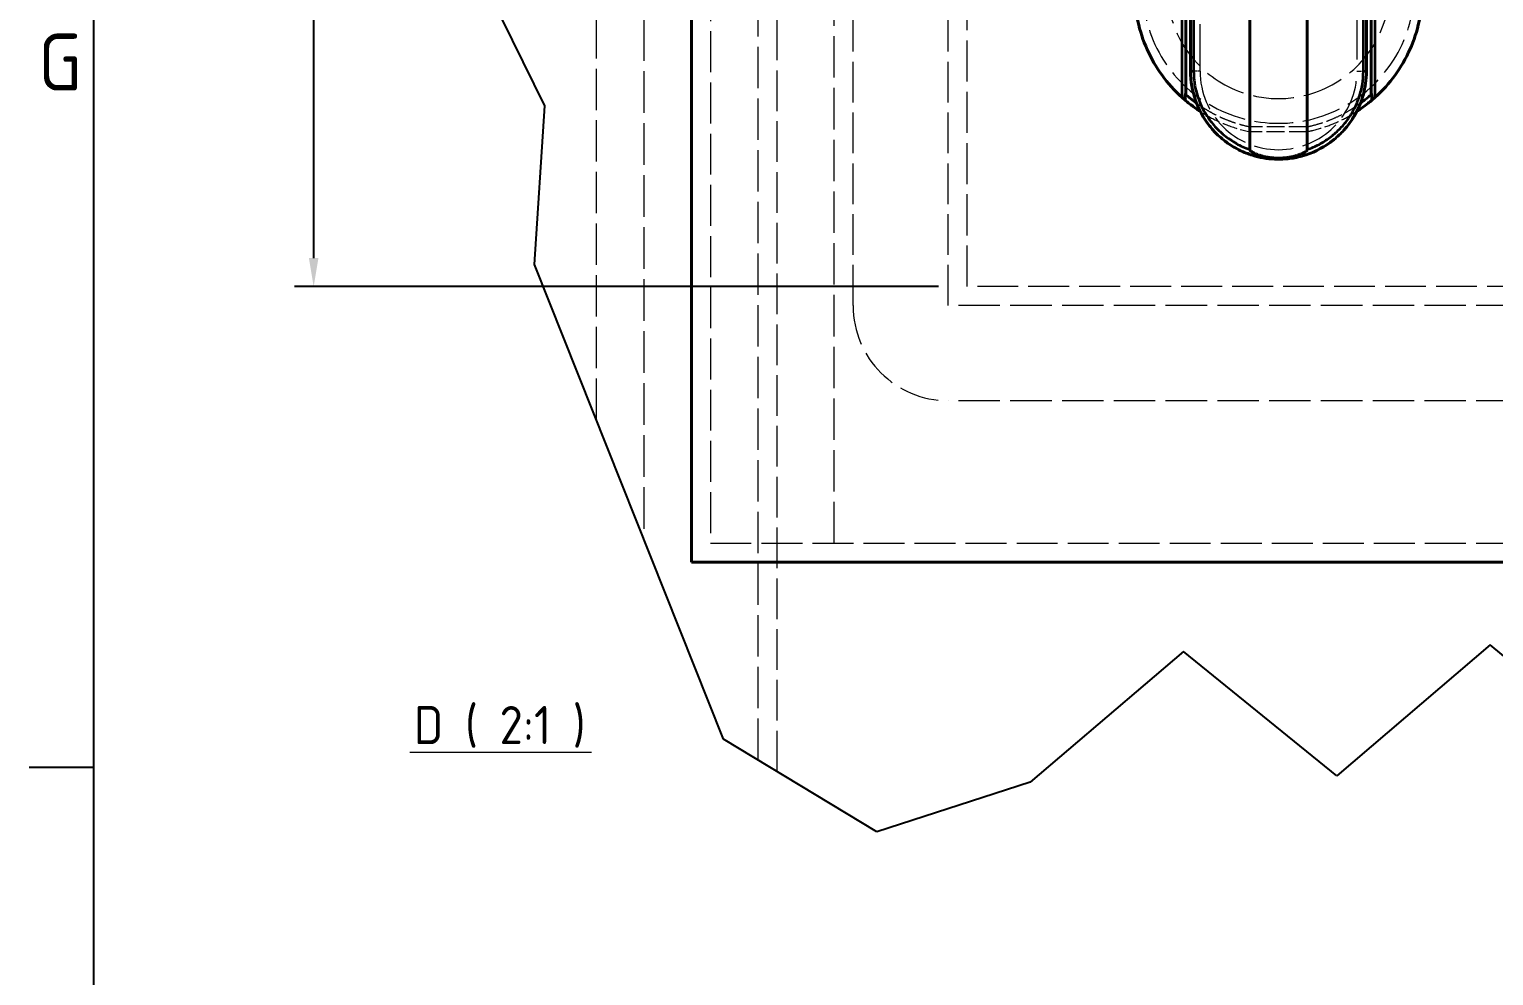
# Model space of a CAD drawing. Header units: millimetres. Extents: x 0 to 2523, y 0 to 1782.
# Drawn here: x 49.8 to 280.9, y 1303.6 to 1453 of the extents above; entities that cross this region are included whole.
import ezdxf

# ---------------------------------------------------------------- set-up
doc = ezdxf.new("R2010")
doc.units = ezdxf.units.MM
doc.header["$LTSCALE"] = 3
doc.linetypes.add('DASHED', pattern=[0.2067, 0.1654, -0.0413])
doc.layers.get('0').update_dxf_attribs({"color": 3, "lineweight": 25})
for name, color, linetype, lineweight in [('가려진 것(ISO)', 2, 'DASHED', 18), ('가려진 좁은 것(ISO)', 2, 'DASHED', 18), ('가시적인 것(ISO)', 3, 'Continuous', 40), ('가시적인 좁은 것(ISO)', 3, 'Continuous', 35), ('경계(ISO)', 7, 'Continuous', 25), ('기호(ISO)', 5, 'Continuous', 25), ('끊기 선(JIS)', 7, 'Continuous', 25), ('치수(ISO)', 2, 'Continuous', 25)]:
    doc.layers.add(name, color=color, linetype=linetype, lineweight=lineweight)
doc.styles.add('문자 텍스트_M2B', font='isocp.shx')
doc.styles.add('치수 텍스트_PSTEK_POSCO', font='isocp.shx')
doc.styles.add('텍스트 스타일512', font='isocp.shx')
doc.dimstyles.new('치수_PSTEK_POSCO', dxfattribs={"dimscale": 3, "dimtxt": 2.5, "dimasz": 1.5, "dimexe": 1, "dimexo": 1.5, "dimgap": 1, "dimtad": 1, "dimrnd": 1e-08, "dimdsep": 46, "dimtxsty": '치수 텍스트_PSTEK_POSCO', "dimcen": 0.09, "dimdle": 10, "dimclrd": 7, "dimclre": 7, "dimclrt": 2, "dimadec": 1, "dimazin": 2, "dimtfac": 1, "dimtmove": 0, "dimatfit": 3, "dimfxl": 0, "dimtolj": 1, "dimlwd": -1, "dimlwe": -1, "dimarcsym": 0})

# ---------------------------------------------------------------- blocks, each defined once
blk = doc.blocks.new('경계 Default Border')
at = {"layer": '경계(ISO)'}
blk.add_line((20, 445.5), (16.6, 445.5), dxfattribs=at)
at = {"layer": '경계(ISO)', "flags": 128}
blk.add_lwpolyline([(20, 20), (20, 574), (821, 574), (821, 20), (20, 20)], dxfattribs=at)
at = {"layer": '경계(ISO)', "color": 2, "insert": (17.078, 481.096), "char_height": 3, "attachment_point": 7, "style": '문자 텍스트_M2B'}
blk.add_mtext('G', dxfattribs=at)
blk = doc.blocks.new('*D85')
at = {"layer": 'Defpoints', "color": 0, "transparency": 16777216}
for p in [(94.67, 1638.86), (197.78, 1638.86), (197.78, 1412.36)]:
    blk.add_point(p, dxfattribs=at)
at = {"layer": '치수(ISO)', "color": 7, "transparency": 16777216}
for p, q in [((193.28, 1638.86), (91.67, 1638.86)), ((94.67, 1416.86), (94.67, 1634.36)), ((193.28, 1412.36), (91.67, 1412.36))]:
    blk.add_line(p, q, dxfattribs=at)
for points in [[(93.92, 1634.36), (95.42, 1634.36), (94.67, 1638.86)], [(93.92, 1416.86), (95.42, 1416.86), (94.67, 1412.36)]]:
    blk.add_solid(points, dxfattribs=at)
at = {"layer": '치수(ISO)', "color": 2, "transparency": 16777216, "insert": (87.92, 1520.36), "char_height": 7.5, "attachment_point": 4, "rotation": 90, "style": '치수 텍스트_PSTEK_POSCO'}
blk.add_mtext('\\A1;151', dxfattribs=at)

msp = doc.modelspace()

# ---------------------------------------------------------------- linework, layer by layer
at = {"layer": '가려진 것(ISO)', "ltscale": 13.16466}
msp.add_line((176.779, 1371.8642), (176.779, 1673.9102), dxfattribs=at)
at = {"layer": '가려진 것(ISO)', "ltscale": 13.02825}
msp.add_line((157.279, 1670.7804), (157.279, 1371.8642), dxfattribs=at)
at = {"layer": '가려진 것(ISO)', "ltscale": 13.148469}
msp.add_line((164.779, 1337.6962), (164.779, 1671.9842), dxfattribs=at)
at = {"layer": '가려진 것(ISO)', "ltscale": 12.92376}
msp.add_line((167.779, 1335.8767), (167.779, 1672.4657), dxfattribs=at)
at = {"layer": '가려진 것(ISO)', "ltscale": 12.928949}
for p, q in [((179.779, 1409.3642), (179.779, 1641.8642)), ((194.779, 1409.3642), (194.779, 1641.8642))]:
    msp.add_line(p, q, dxfattribs=at)
at = {"layer": '가려진 것(ISO)', "ltscale": 13.045131}
msp.add_line((197.779, 1412.3642), (197.779, 1638.8642), dxfattribs=at)
at = {"layer": '가려진 것(ISO)', "ltscale": 13.22403}
msp.add_line((146.779, 1585.7378), (146.779, 1372.532), dxfattribs=at)
at = {"layer": '가려진 것(ISO)', "ltscale": 13.140214}
msp.add_line((139.279, 1391.3418), (139.279, 1578.7515), dxfattribs=at)
at = {"layer": '가려진 것(ISO)', "ltscale": 5.713994}
msp.add_line((251.404, 1436.8101), (242.404, 1436.8101), dxfattribs=at)
at = {"layer": '가려진 것(ISO)', "ltscale": 12.969769}
msp.add_line((575.779, 1412.3642), (197.779, 1412.3642), dxfattribs=at)
at = {"layer": '가려진 것(ISO)', "ltscale": 13.175637}
for p, q in [((578.779, 1409.3642), (194.779, 1409.3642)), ((578.779, 1394.3642), (194.779, 1394.3642))]:
    msp.add_line(p, q, dxfattribs=at)
at = {"layer": '가려진 것(ISO)', "ltscale": 12.986021}
msp.add_line((157.279, 1371.8642), (616.279, 1371.8642), dxfattribs=at)
at = {"layer": '가려진 것(ISO)', "ltscale": 12.361229}
msp.add_arc((246.904, 1459.6233), 21.4925, 178.045794, 1.954206, dxfattribs=at)
at = {"layer": '가려진 것(ISO)', "ltscale": 13.0382}
msp.add_arc((246.904, 1459.6233), 17.5925, 177.839996, 2.160004, dxfattribs=at)
at = {"layer": '가려진 것(ISO)', "ltscale": 12.665669}
msp.add_arc((194.779, 1409.3642), 15, 180, 270, dxfattribs=at)
at = {"layer": '가려진 것(ISO)', "ltscale": 5.918935}
msp.add_open_spline([(233.029, 1446.3392), (233.029, 1445.5104), (233.1035, 1444.6748), (233.2547, 1443.8463), (233.257, 1443.8339), (233.2593, 1443.8214), (233.2616, 1443.8089), (233.4129, 1442.9931), (233.6388, 1442.1844), (233.939, 1441.3969), (233.9482, 1441.3729), (233.9574, 1441.3489), (233.9667, 1441.325), (234.2668, 1440.5507), (234.6393, 1439.7978), (235.0759, 1439.0858), (235.0961, 1439.0528), (235.1165, 1439.0198), (235.137, 1438.9869), (235.4053, 1438.5577), (235.6968, 1438.1436), (236.009, 1437.7478)], degree=3, knots=[0, 0, 0, 0, 0.058823529, 0.058823529, 0.058823529, 0.059708242, 0.059708242, 0.059708242, 0.117647059, 0.117647059, 0.117647059, 0.119413105, 0.119413105, 0.119413105, 0.176470588, 0.176470588, 0.176470588, 0.179117779, 0.179117779, 0.179117779, 0.213703646, 0.213703646, 0.213703646, 0.213703646], dxfattribs=at)
at = {"layer": '가려진 것(ISO)', "ltscale": 1.49252}
msp.add_open_spline([(259.9315, 1441.5644), (259.9777, 1441.6905), (260.022, 1441.8171), (260.0645, 1441.9442), (260.2693, 1442.5576), (260.4308, 1443.1838), (260.5484, 1443.8203)], degree=3, knots=[0.8862409018, 0.8862409018, 0.8862409018, 0.8862409018, 0.895644827, 0.895644827, 0.895644827, 0.9410152222, 0.9410152222, 0.9410152222, 0.9410152222], dxfattribs=at)
at = {"layer": '가려진 것(ISO)', "ltscale": 0.725256}
msp.add_open_spline([(234.5604, 1440.0051), (234.8801, 1439.7982), (235.205, 1439.5994), (235.5348, 1439.4088)], degree=3, dxfattribs=at)
at = {"layer": '가려진 것(ISO)', "ltscale": 0.73159}
msp.add_open_spline([(258.2665, 1439.405), (258.5992, 1439.5971), (258.9269, 1439.7976), (259.2494, 1440.0064)], degree=3, dxfattribs=at)
at = {"layer": '가려진 것(ISO)', "ltscale": 4.683148}
msp.add_open_spline([(235.535, 1439.4087), (235.75, 1439.2845), (236.8508, 1438.6721), (239.0955, 1437.6575), (241.2298, 1437.0473), (242.404, 1436.8101)], degree=3, knots=[0.350776438, 0.350776438, 0.350776438, 0.350776438, 0.416339015, 0.683432892, 1, 1, 1, 1], dxfattribs=at)
at = {"layer": '가려진 것(ISO)', "ltscale": 0.749748}
msp.add_open_spline([(242.404, 1436.8101), (242.4047, 1436.8177), (242.4059, 1436.8291), (242.4096, 1436.8664), (242.4133, 1436.9036), (242.4189, 1436.9593), (242.4259, 1437.0291), (242.4329, 1437.0988), (242.4414, 1437.1826), (242.4505, 1437.2734), (242.4597, 1437.3643), (242.4697, 1437.4623), (242.4796, 1437.5601)], degree=3, knots=[0, 0, 0, 0, 0.25, 0.25, 0.25, 0.5, 0.5, 0.5, 0.75, 0.75, 0.75, 1, 1, 1, 1], dxfattribs=at)
at = {"layer": '가려진 것(ISO)', "ltscale": 0.749778}
msp.add_open_spline([(251.3283, 1437.5601), (251.3285, 1437.5583), (251.3287, 1437.5565), (251.339, 1437.4557), (251.3489, 1437.3577), (251.3671, 1437.1779), (251.3752, 1437.0972), (251.3889, 1436.961), (251.3943, 1436.9067), (251.4001, 1436.8491), (251.4016, 1436.8341), (251.4035, 1436.8148), (251.4038, 1436.812), (251.404, 1436.8101)], degree=3, knots=[-0.0003658706, -0.0003658706, -0.0003658706, -0.0003658706, 0, 0, 0.0199010461, 0.0199010461, 0.0392588893, 0.0392588893, 0.0585795852, 0.0585795852, 0.0688861924, 0.0688861924, 0.0785802991, 0.0785802991, 0.0785802991, 0.0785802991], dxfattribs=at)
at = {"layer": '가려진 것(ISO)', "ltscale": 4.678379}
msp.add_open_spline([(251.404, 1436.8101), (251.7129, 1436.8725), (252.0207, 1436.9414), (252.3271, 1437.0167), (253.2552, 1437.2449), (254.1699, 1437.5318), (255.0622, 1437.875), (255.9371, 1438.2116), (256.7907, 1438.6022), (257.6169, 1439.0439), (257.7481, 1439.114), (257.8786, 1439.1854), (258.0083, 1439.2581), (258.0947, 1439.3065), (258.1807, 1439.3554), (258.2664, 1439.4049)], degree=3, knots=[0.000001214, 0.000001214, 0.000001214, 0.000001214, 0.083298463, 0.083298463, 0.083298463, 0.335673021, 0.335673021, 0.335673021, 0.583142974, 0.583142974, 0.583142974, 0.622425244, 0.622425244, 0.622425244, 0.648563423, 0.648563423, 0.648563423, 0.648563423], dxfattribs=at)
at = {"layer": '가려진 것(ISO)', "ltscale": 1.317404}
msp.add_open_spline([(257.4946, 1437.3752), (257.5142, 1437.3984), (257.5338, 1437.4216), (257.5532, 1437.4448), (257.9743, 1437.949), (258.3566, 1438.4797), (258.6977, 1439.0301)], degree=3, knots=[0.774148097, 0.774148097, 0.774148097, 0.774148097, 0.7762063041, 0.7762063041, 0.7762063041, 0.8208071741, 0.8208071741, 0.8208071741, 0.8208071741], dxfattribs=at)
at = {"layer": '가려진 것(ISO)', "ltscale": 3.115031}
msp.add_open_spline([(250.6807, 1432.9881), (250.7754, 1433.0149), (250.8699, 1433.0427), (250.9641, 1433.0715), (251.6737, 1433.2887), (252.3697, 1433.5642), (253.0411, 1433.8953), (253.1716, 1433.9596), (253.3011, 1434.0261), (253.4297, 1434.0946), (253.9872, 1434.3917), (254.5253, 1434.7277), (255.0369, 1435.0977)], degree=3, knots=[0.590436205, 0.590436205, 0.590436205, 0.590436205, 0.597075767, 0.597075767, 0.597075767, 0.647058824, 0.647058824, 0.647058824, 0.656773181, 0.656773181, 0.656773181, 0.698908531, 0.698908531, 0.698908531, 0.698908531], dxfattribs=at)
at = {"layer": '가려진 것(ISO)', "ltscale": 2.247306}
msp.add_open_spline([(242.7911, 1433.0878), (242.8517, 1433.069), (242.9124, 1433.0506), (242.9732, 1433.0326), (243.0588, 1433.0073), (243.1446, 1432.9829), (243.2306, 1432.9593), (243.9618, 1432.7585), (244.7111, 1432.6174), (245.4693, 1432.5386), (245.5713, 1432.5279), (245.6735, 1432.5185), (245.7758, 1432.5101), (245.9375, 1432.4969), (246.0996, 1432.4866), (246.2619, 1432.4791)], degree=3, knots=[0.4073583394, 0.4073583394, 0.4073583394, 0.4073583394, 0.4117647059, 0.4117647059, 0.4117647059, 0.4179581443, 0.4179581443, 0.4179581443, 0.4705882353, 0.4705882353, 0.4705882353, 0.4776708993, 0.4776708993, 0.4776708993, 0.4888627947, 0.4888627947, 0.4888627947, 0.4888627947], dxfattribs=at)
at = {"layer": '가려진 좁은 것(ISO)', "ltscale": 14.937107}
for p, q in [((234.529, 1446.3392), (234.529, 1464.8642)), ((259.279, 1464.8642), (259.279, 1446.3392))]:
    msp.add_line(p, q, dxfattribs=at)
at = {"layer": '가려진 좁은 것(ISO)', "ltscale": 0.705786}
msp.add_line((234.529, 1446.3392), (233.5162, 1446.3392), dxfattribs=at)
at = {"layer": '가려진 좁은 것(ISO)', "ltscale": 1.495845}
msp.add_line((259.279, 1446.3392), (260.779, 1446.3392), dxfattribs=at)
at = {"layer": '가려진 좁은 것(ISO)', "ltscale": 5.617958}
msp.add_line((251.3283, 1437.5601), (242.4796, 1437.5601), dxfattribs=at)
at = {"layer": '가려진 좁은 것(ISO)', "ltscale": 12.539013}
msp.add_arc((246.904, 1446.3392), 12.375, 180, 0, dxfattribs=at)
at = {"layer": '가려진 좁은 것(ISO)', "ltscale": 0.635381}
msp.add_open_spline([(233.9682, 1441.3215), (234.0547, 1441.2585), (234.1428, 1441.1953), (234.2323, 1441.1321), (234.4123, 1441.005), (234.5983, 1440.8777), (234.7904, 1440.7508)], degree=3, knots=[0.2208019304, 0.2208019304, 0.2208019304, 0.2208019304, 0.25, 0.25, 0.25, 0.3087325347, 0.3087325347, 0.3087325347, 0.3087325347], dxfattribs=at)
at = {"layer": '가려진 좁은 것(ISO)', "ltscale": 5.317241}
msp.add_open_spline([(234.7908, 1440.7505), (234.8984, 1440.6794), (235.008, 1440.6083), (235.1195, 1440.5375), (235.2321, 1440.4659), (235.3467, 1440.3946), (235.4632, 1440.3235), (235.8032, 1440.1162), (236.1594, 1439.9117), (236.5273, 1439.7146), (236.6326, 1439.6582), (236.7389, 1439.6023), (236.8459, 1439.5472), (237.241, 1439.3437), (237.6474, 1439.1497), (238.0569, 1438.9697), (238.146, 1438.9305), (238.2353, 1438.892), (238.3246, 1438.8541), (238.7559, 1438.6714), (239.1884, 1438.505), (239.6023, 1438.3589), (239.6678, 1438.3358), (239.7329, 1438.3131), (239.7974, 1438.291), (240.2243, 1438.1447), (240.6272, 1438.0212), (241.0287, 1437.9101), (241.071, 1437.8984), (241.1133, 1437.8868), (241.1556, 1437.8754), (241.5749, 1437.7621), (241.9953, 1437.6613), (242.4077, 1437.575), (242.4317, 1437.57), (242.4557, 1437.565), (242.4796, 1437.5601)], degree=3, knots=[0.308773076, 0.308773076, 0.308773076, 0.308773076, 0.341709248, 0.341709248, 0.341709248, 0.375, 0.375, 0.375, 0.472180674, 0.472180674, 0.472180674, 0.5, 0.5, 0.5, 0.602652347, 0.602652347, 0.602652347, 0.625, 0.625, 0.625, 0.7329148, 0.7329148, 0.7329148, 0.75, 0.75, 0.75, 0.863081637, 0.863081637, 0.863081637, 0.875, 0.875, 0.875, 0.993129725, 0.993129725, 0.993129725, 1, 1, 1, 1], dxfattribs=at)
at = {"layer": '가려진 좁은 것(ISO)', "ltscale": 5.31206}
msp.add_open_spline([(251.3283, 1437.5601), (251.5971, 1437.6154), (251.8704, 1437.6768), (252.148, 1437.7451), (252.6418, 1437.8665), (253.1496, 1438.0095), (253.6701, 1438.1778), (254.0381, 1438.2968), (254.4124, 1438.4284), (254.793, 1438.5748), (255.2536, 1438.7519), (255.7235, 1438.9504), (256.2022, 1439.1744), (256.675, 1439.3955), (257.1565, 1439.6411), (257.6416, 1439.9128), (258.0539, 1440.1438), (258.4688, 1440.3936), (258.883, 1440.6627), (258.9255, 1440.6903), (258.968, 1440.7181), (259.0104, 1440.7461)], degree=3, knots=[0.00000244, 0.00000244, 0.00000244, 0.00000244, 0.089980272, 0.089980272, 0.089980272, 0.25, 0.25, 0.25, 0.36313494, 0.36313494, 0.36313494, 0.5, 0.5, 0.5, 0.635136456, 0.635136456, 0.635136456, 0.75, 0.75, 0.75, 0.761773526, 0.761773526, 0.761773526, 0.761773526], dxfattribs=at)
at = {"layer": '가려진 좁은 것(ISO)', "ltscale": 0.640735}
msp.add_open_spline([(259.0105, 1440.7461), (259.2874, 1440.9288), (259.5639, 1441.1203), (259.8398, 1441.3212)], degree=3, dxfattribs=at)
at = {"layer": '가시적인 것(ISO)'}
for p, q in [((154.279, 1670.2989), (154.279, 1368.8642)), ((233.029, 1578.8642), (233.029, 1446.3392)), ((260.7789, 1446.3388), (260.7789, 1578.8644)), ((242.3695, 1467.8113), (242.3693, 1433.9898)), ((251.4384, 1467.8113), (251.4383, 1433.9901)), ((232.279, 1458.8688), (232.279, 1443.1024)), ((261.529, 1443.1024), (261.529, 1458.8709)), ((154.279, 1368.8642), (619.279, 1368.8642))]:
    msp.add_line(p, q, dxfattribs=at)
for centre, major_axis, ratio, start_param, end_param in [((231.8043, 1443.1535), (-0.032, 0.9851), 0.48079044, 4.24002372, 4.64485713), ((262.0026, 1443.153), (0.0316, 0.9839), 0.48032831, 1.63765053, 2.04293207)]:
    msp.add_ellipse(centre, major_axis=major_axis, ratio=ratio, start_param=start_param, end_param=end_param, dxfattribs=at)
for points, knots in [([(231.6465, 1442.2448), (230.4874, 1443.2955), (229.4396, 1444.4635), (227.6011, 1446.9967), (226.8157, 1448.3547), (225.5367, 1451.2109), (225.0471, 1452.7005), (224.5487, 1454.9923), (224.4221, 1455.7643), (224.2495, 1457.3178), (224.2034, 1458.0991), (224.1978, 1458.8804)], [-1.25220925, -1.25220925, -1.25220925, -1.25220925, -0.93896824, -0.93896824, -0.62576145, -0.62576145, -0.3126285, -0.3126285, -0.1562493, -0.1562493, -0.000001, -0.000001, -0.000001, -0.000001]), ([(269.6102, 1458.8804), (269.6045, 1458.099), (269.5584, 1457.3175), (269.3857, 1455.7636), (269.2591, 1454.9915), (268.7605, 1452.6993), (268.2707, 1451.2095), (266.9915, 1448.3533), (266.2061, 1446.9957), (264.3679, 1444.4631), (263.3203, 1443.2953), (262.1614, 1442.2448)], [-1.25078986, -1.25078986, -1.25078986, -1.25078986, -1.09468686, -1.09468686, -0.93845387, -0.93845387, -0.62561404, -0.62561404, -0.31282474, -0.31282474, -0.00000088, -0.00000088, -0.00000088, -0.00000088]), ([(236.0089, 1437.7477), (235.0687, 1438.9401), (234.314, 1440.3099), (233.2984, 1443.2113), (233.029, 1444.7865), (233.029, 1446.3392)], [0, 0, 0, 0, 0.307930439, 0.307930439, 0.618472801, 0.618472801, 0.618472801, 0.618472801]), ([(260.5484, 1443.8203), (260.5488, 1443.8225), (260.5492, 1443.8248), (260.5496, 1443.827), (260.5862, 1444.0255), (260.6184, 1444.2249), (260.6463, 1444.4251), (260.7344, 1445.0575), (260.7788, 1445.6978), (260.7789, 1446.3388)], [0.9410152222, 0.9410152222, 0.9410152222, 0.9410152222, 0.9411764706, 0.9411764706, 0.9411764706, 0.9553207522, 0.9553207522, 0.9553207522, 1, 1, 1, 1]), ([(232.2774, 1441.6938), (232.2721, 1441.6983), (232.2532, 1441.7142), (232.2059, 1441.7542), (232.1872, 1441.7701), (232.1344, 1441.8151), (232.097, 1441.8471), (231.9951, 1441.9351), (231.9248, 1441.9965), (231.7801, 1442.1245), (231.7103, 1442.187), (231.6465, 1442.2448)], [-0.0707812005, -0.0707812005, -0.0707812005, -0.0707812005, -0.0554619635, -0.0554619635, -0.0476429769, -0.0476429769, -0.0354768856, -0.0354768856, -0.0172173939, -0.0172173939, -0.0000010422, -0.0000010422, -0.0000010422, -0.0000010422]), ([(232.2774, 1441.6938), (232.2746, 1441.6962), (232.2684, 1441.7057), (232.2529, 1441.7354), (232.243, 1441.7571), (232.2125, 1441.8346), (232.1897, 1441.9079), (232.16, 1442.0799), (232.1495, 1442.2015), (232.1844, 1442.4797), (232.2152, 1442.5992), (232.2406, 1442.7191)], [0.000001, 0.000001, 0.000001, 0.000001, 0.0081161226, 0.0081161226, 0.0172801377, 0.0172801377, 0.0368124179, 0.0368124179, 0.0561770731, 0.0561770731, 0.0720283438, 0.0720283438, 0.0720283438, 0.0720283438]), ([(261.5673, 1442.7191), (261.5927, 1442.5993), (261.6235, 1442.4799), (261.6584, 1442.2018), (261.6479, 1442.0802), (261.6183, 1441.9081), (261.5954, 1441.8347), (261.5649, 1441.7572), (261.555, 1441.7355), (261.5395, 1441.7057), (261.5333, 1441.6962), (261.5305, 1441.6939)], [0.000001, 0.000001, 0.000001, 0.000001, 0.024489744, 0.024489744, 0.054427799, 0.054427799, 0.084635184, 0.084635184, 0.09880659, 0.09880659, 0.111353737, 0.111353737, 0.111353737, 0.111353737]), ([(261.5305, 1441.6938), (261.5358, 1441.6983), (261.5547, 1441.7142), (261.602, 1441.7542), (261.6207, 1441.7701), (261.6736, 1441.8151), (261.7109, 1441.8471), (261.8128, 1441.9351), (261.8832, 1441.9965), (262.0278, 1442.1245), (262.0976, 1442.187), (262.1614, 1442.2448)], [0.0000018341, 0.0000018341, 0.0000018341, 0.0000018341, 0.015415401, 0.015415401, 0.0232826604, 0.0232826604, 0.0355238411, 0.0355238411, 0.0538959094, 0.0538959094, 0.0712183108, 0.0712183108, 0.0712183108, 0.0712183108]), ([(232.2774, 1441.6938), (232.7875, 1441.2647), (233.5391, 1440.6869), (234.3248, 1440.1576), (234.5604, 1440.0051)], [0, 0, 0, 0, 0.176054506, 0.250168, 0.250168, 0.250168, 0.250168]), ([(258.6977, 1439.0301), (258.7185, 1439.0637), (258.7392, 1439.0974), (258.7597, 1439.1311), (258.8532, 1439.2848), (258.9434, 1439.4399), (259.0305, 1439.5965), (259.3564, 1440.1828), (259.6376, 1440.7885), (259.8733, 1441.4084), (259.893, 1441.4603), (259.9124, 1441.5123), (259.9315, 1441.5644)], [0.8208071741, 0.8208071741, 0.8208071741, 0.8208071741, 0.8235294118, 0.8235294118, 0.8235294118, 0.8359271989, 0.8359271989, 0.8359271989, 0.8823529412, 0.8823529412, 0.8823529412, 0.8862409018, 0.8862409018, 0.8862409018, 0.8862409018]), ([(259.2494, 1440.0064), (259.4817, 1440.1567), (259.7111, 1440.3112), (259.9377, 1440.4699), (260.3204, 1440.7379), (260.6947, 1441.0176), (261.0601, 1441.3087), (261.2186, 1441.435), (261.3754, 1441.5634), (261.5305, 1441.6939)], [0.750032047, 0.750032047, 0.750032047, 0.750032047, 0.823088642, 0.823088642, 0.823088642, 0.946474871, 0.946474871, 0.946474871, 1, 1, 1, 1]), ([(236.009, 1437.7478), (236.2038, 1437.5007), (236.4066, 1437.2606), (236.6168, 1437.0284), (236.6512, 1436.9904), (236.6859, 1436.9525), (236.7207, 1436.9149), (237.2649, 1436.3269), (237.8563, 1435.7901), (238.4863, 1435.3093), (238.5367, 1435.2708), (238.5875, 1435.2326), (238.6384, 1435.1948), (239.2642, 1434.7307), (239.9268, 1434.3208), (240.6212, 1433.9681), (240.689, 1433.9337), (240.7571, 1433.8998), (240.8255, 1433.8665), (241.458, 1433.5582), (242.1159, 1433.2974), (242.7911, 1433.0878)], [0.213703646, 0.213703646, 0.213703646, 0.213703646, 0.235294118, 0.235294118, 0.235294118, 0.238831697, 0.238831697, 0.238831697, 0.294117647, 0.294117647, 0.294117647, 0.298547694, 0.298547694, 0.298547694, 0.352941176, 0.352941176, 0.352941176, 0.358250276, 0.358250276, 0.358250276, 0.407358339, 0.407358339, 0.407358339, 0.407358339]), ([(255.0369, 1435.0977), (255.1216, 1435.159), (255.2055, 1435.2212), (255.2887, 1435.2843), (255.4153, 1435.3802), (255.54, 1435.4783), (255.663, 1435.5784), (256.222, 1436.0334), (256.7432, 1436.5303), (257.2198, 1437.0602), (257.3131, 1437.164), (257.4047, 1437.269), (257.4946, 1437.3752)], [0.6989085307, 0.6989085307, 0.6989085307, 0.6989085307, 0.7058823529, 0.7058823529, 0.7058823529, 0.7164877504, 0.7164877504, 0.7164877504, 0.7647058824, 0.7647058824, 0.7647058824, 0.774148097, 0.774148097, 0.774148097, 0.774148097]), ([(246.2619, 1432.4791), (246.85, 1432.4518), (247.4415, 1432.462), (248.0325, 1432.5102), (248.1486, 1432.5196), (248.2647, 1432.5306), (248.3807, 1432.543), (249.1214, 1432.6223), (249.8599, 1432.7619), (250.5864, 1432.9618), (250.6178, 1432.9704), (250.6493, 1432.9792), (250.6807, 1432.9881)], [0.488862795, 0.488862795, 0.488862795, 0.488862795, 0.529411765, 0.529411765, 0.529411765, 0.537376172, 0.537376172, 0.537376172, 0.588235294, 0.588235294, 0.588235294, 0.590436205, 0.590436205, 0.590436205, 0.590436205])]:
    msp.add_open_spline(points, degree=3, knots=knots, dxfattribs=at)
for points in [[(260.5484, 1443.8203), (260.4065, 1443.0522), (260.1992, 1442.2946), (259.9315, 1441.5644)], [(235.5348, 1439.4088), (235.5348, 1439.4088), (235.5349, 1439.4087), (235.535, 1439.4087)], [(258.6977, 1439.0301), (258.338, 1438.4496), (257.9349, 1437.8953), (257.4946, 1437.3752)], [(258.2664, 1439.4049), (258.2664, 1439.4049), (258.2665, 1439.405), (258.2665, 1439.405)], [(255.0369, 1435.0977), (253.7355, 1434.1562), (252.2403, 1433.4291), (250.6807, 1432.9881)], [(251.4383, 1433.9901), (251.4383, 1433.9657), (251.4222, 1433.9202), (251.3784, 1433.8576), (251.3252, 1433.8011), (251.2629, 1433.7455), (251.1915, 1433.6898), (251.1099, 1433.6327), (251.0171, 1433.5738), (250.9124, 1433.5128), (250.7967, 1433.4507), (250.6688, 1433.3874), (250.5268, 1433.3223), (250.3716, 1433.2566), (250.2036, 1433.1911), (250.0234, 1433.1264), (249.8318, 1433.0634), (249.6293, 1433.0027), (249.4168, 1432.945), (249.1949, 1432.8907), (248.9645, 1432.8406), (248.7264, 1432.7951), (248.4816, 1432.7547), (248.231, 1432.7198), (247.9756, 1432.6908), (247.7166, 1432.6678), (247.4549, 1432.6511), (247.1917, 1432.6408), (246.9283, 1432.637), (246.665, 1432.6396), (246.4009, 1432.6487), (246.1378, 1432.6643), (245.8768, 1432.6863), (245.619, 1432.7146), (245.3656, 1432.7489), (245.1176, 1432.7888), (244.8762, 1432.834), (244.6423, 1432.884), (244.4169, 1432.9384), (244.2007, 1432.9964), (243.9948, 1433.0575), (243.7998, 1433.1211), (243.6165, 1433.1864), (243.4457, 1433.2528), (243.2879, 1433.3193), (243.1438, 1433.3851), (243.0142, 1433.4492), (242.8973, 1433.5118), (242.7917, 1433.5733), (242.6984, 1433.6325), (242.6165, 1433.6898), (242.545, 1433.7456), (242.4827, 1433.8012), (242.4295, 1433.8577), (242.3859, 1433.9204), (242.3693, 1433.9662), (242.3693, 1433.9898)], [(246.2619, 1432.4791), (245.0868, 1432.5334), (243.9096, 1432.7405), (242.7911, 1433.0878)]]:
    msp.add_open_spline(points, degree=3, dxfattribs=at)
at = {"layer": '가시적인 좁은 것(ISO)'}
for p, q in [((233.5162, 1578.8642), (233.5162, 1446.3392)), ((260.2918, 1446.3399), (260.2941, 1578.8638)), ((231.6465, 1458.8688), (231.6465, 1442.2448)), ((262.1614, 1442.2448), (262.1614, 1458.8688)), ((233.029, 1446.3392), (233.5162, 1446.3392))]:
    msp.add_line(p, q, dxfattribs=at)
for points, knots in [([(233.5162, 1446.3392), (233.5162, 1445.5829), (233.5817, 1444.8341), (233.7147, 1444.0874), (233.8477, 1443.3407), (234.0481, 1442.596), (234.3163, 1441.8698), (234.5845, 1441.1436), (234.9205, 1440.4359), (235.3178, 1439.7631), (235.7151, 1439.0904), (236.1738, 1438.4528), (236.6821, 1437.8634), (237.1903, 1437.274), (237.7483, 1436.7328), (238.3471, 1436.2451), (238.9459, 1435.7573), (239.5857, 1435.3229), (240.2569, 1434.9462), (240.9282, 1434.5695), (241.631, 1434.2505), (242.3693, 1433.9898)], [0, 0, 0, 0, 0.14285714, 0.14285714, 0.14285714, 0.28571429, 0.28571429, 0.28571429, 0.42857143, 0.42857143, 0.42857143, 0.57142857, 0.57142857, 0.57142857, 0.71428571, 0.71428571, 0.71428571, 0.85714286, 0.85714286, 0.85714286, 1, 1, 1, 1]), ([(260.2918, 1446.3399), (260.3864, 1446.3397), (260.4738, 1446.3396), (260.5469, 1446.3394), (260.6199, 1446.3392), (260.6787, 1446.339), (260.7185, 1446.3389), (260.7582, 1446.3389), (260.7789, 1446.339), (260.779, 1446.3388)], [0, 0, 0, 0, 0.33333333, 0.33333333, 0.33333333, 0.66666667, 0.66666667, 0.66666667, 1, 1, 1, 1]), ([(232.2406, 1442.7191), (232.4245, 1442.5542), (232.6177, 1442.3866), (232.821, 1442.2168), (232.9316, 1442.1244), (233.0453, 1442.0313), (233.162, 1441.9377), (233.3906, 1441.7545), (233.6311, 1441.5692), (233.8841, 1441.3831), (233.912, 1441.3625), (233.94, 1441.342), (233.9682, 1441.3215)], [0, 0, 0, 0, 0.080930676, 0.080930676, 0.080930676, 0.125, 0.125, 0.125, 0.211297535, 0.211297535, 0.211297535, 0.22080193, 0.22080193, 0.22080193, 0.22080193]), ([(259.8398, 1441.3212), (260.0915, 1441.5045), (260.3426, 1441.6957), (260.5929, 1441.8952), (260.9193, 1442.1552), (261.2443, 1442.4295), (261.5673, 1442.7191)], [0.838602304, 0.838602304, 0.838602304, 0.838602304, 0.908671017, 0.908671017, 0.908671017, 1, 1, 1, 1])]:
    msp.add_open_spline(points, degree=3, knots=knots, dxfattribs=at)
for points in [[(251.4383, 1433.9901), (252.083, 1434.22), (253.3218, 1434.7598), (255.0322, 1435.848), (256.5544, 1437.1686), (257.8563, 1438.7073), (258.9123, 1440.4325), (259.6972, 1442.306), (260.1847, 1444.2926), (260.2956, 1445.6496), (260.2918, 1446.3399)], [(234.7904, 1440.7508), (234.7905, 1440.7507), (234.7906, 1440.7506), (234.7908, 1440.7505)], [(259.0104, 1440.7461), (259.0104, 1440.7461), (259.0104, 1440.7461), (259.0105, 1440.7461)]]:
    msp.add_open_spline(points, degree=3, dxfattribs=at)
at = {"layer": '기호(ISO)', "color": 7, "lineweight": 18}
msp.add_line((109.8541, 1338.9313), (138.524, 1338.9313), dxfattribs=at)
at = {"layer": '끊기 선(JIS)'}
for p, q in [((131.1278, 1440.8793), (119.779, 1464.0049)), ((129.5094, 1415.8436), (131.1278, 1440.8793)), ((159.358, 1340.984), (129.5094, 1415.8436)), ((231.9298, 1354.801), (207.7392, 1334.1905)), ((256.1204, 1335.1992), (231.9298, 1354.801)), ((280.311, 1355.8172), (256.1204, 1335.1992)), ((304.5016, 1335.8078), (280.311, 1355.8172)), ((183.5486, 1326.3123), (159.358, 1340.984)), ((207.7392, 1334.1905), (183.5486, 1326.3123))]:
    msp.add_line(p, q, dxfattribs=at)

# ---------------------------------------------------------------- block references
at = {"xscale": 3, "yscale": 3, "zscale": 3}
msp.add_blockref('경계 Default Border', (0, 0), dxfattribs=at)

# ---------------------------------------------------------------- texts
at = {"layer": '기호(ISO)', "color": 7, "insert": (110.4781, 1339.5948), "char_height": 6, "attachment_point": 7, "style": '텍스트 스타일512'}
msp.add_mtext('D ( 2:1 )', dxfattribs=at)

# ---------------------------------------------------------------- dimensions: what is measured, and where the dimension line sits
at = {"layer": '치수(ISO)', "color": 7}
dim = msp.add_linear_dim(base=(94.6668, 1638.8642), p1=(197.779, 1412.3642), p2=(197.779, 1638.8642), angle=90, dimstyle='치수_PSTEK_POSCO', override={"dimdec": 2, "dimlfac": 0.666667, "dimtp": 0, "dimtm": 0, "dimtdec": 2, "dimtofl": 0, "dimatfit": 1}, dxfattribs=at)
dim.commit()
dim.dimension.update_dxf_attribs({"geometry": '*D85', "text_midpoint": (94.6668, 1525.6142), "dimtype": 160})

doc.saveas('drawing.dxf')
